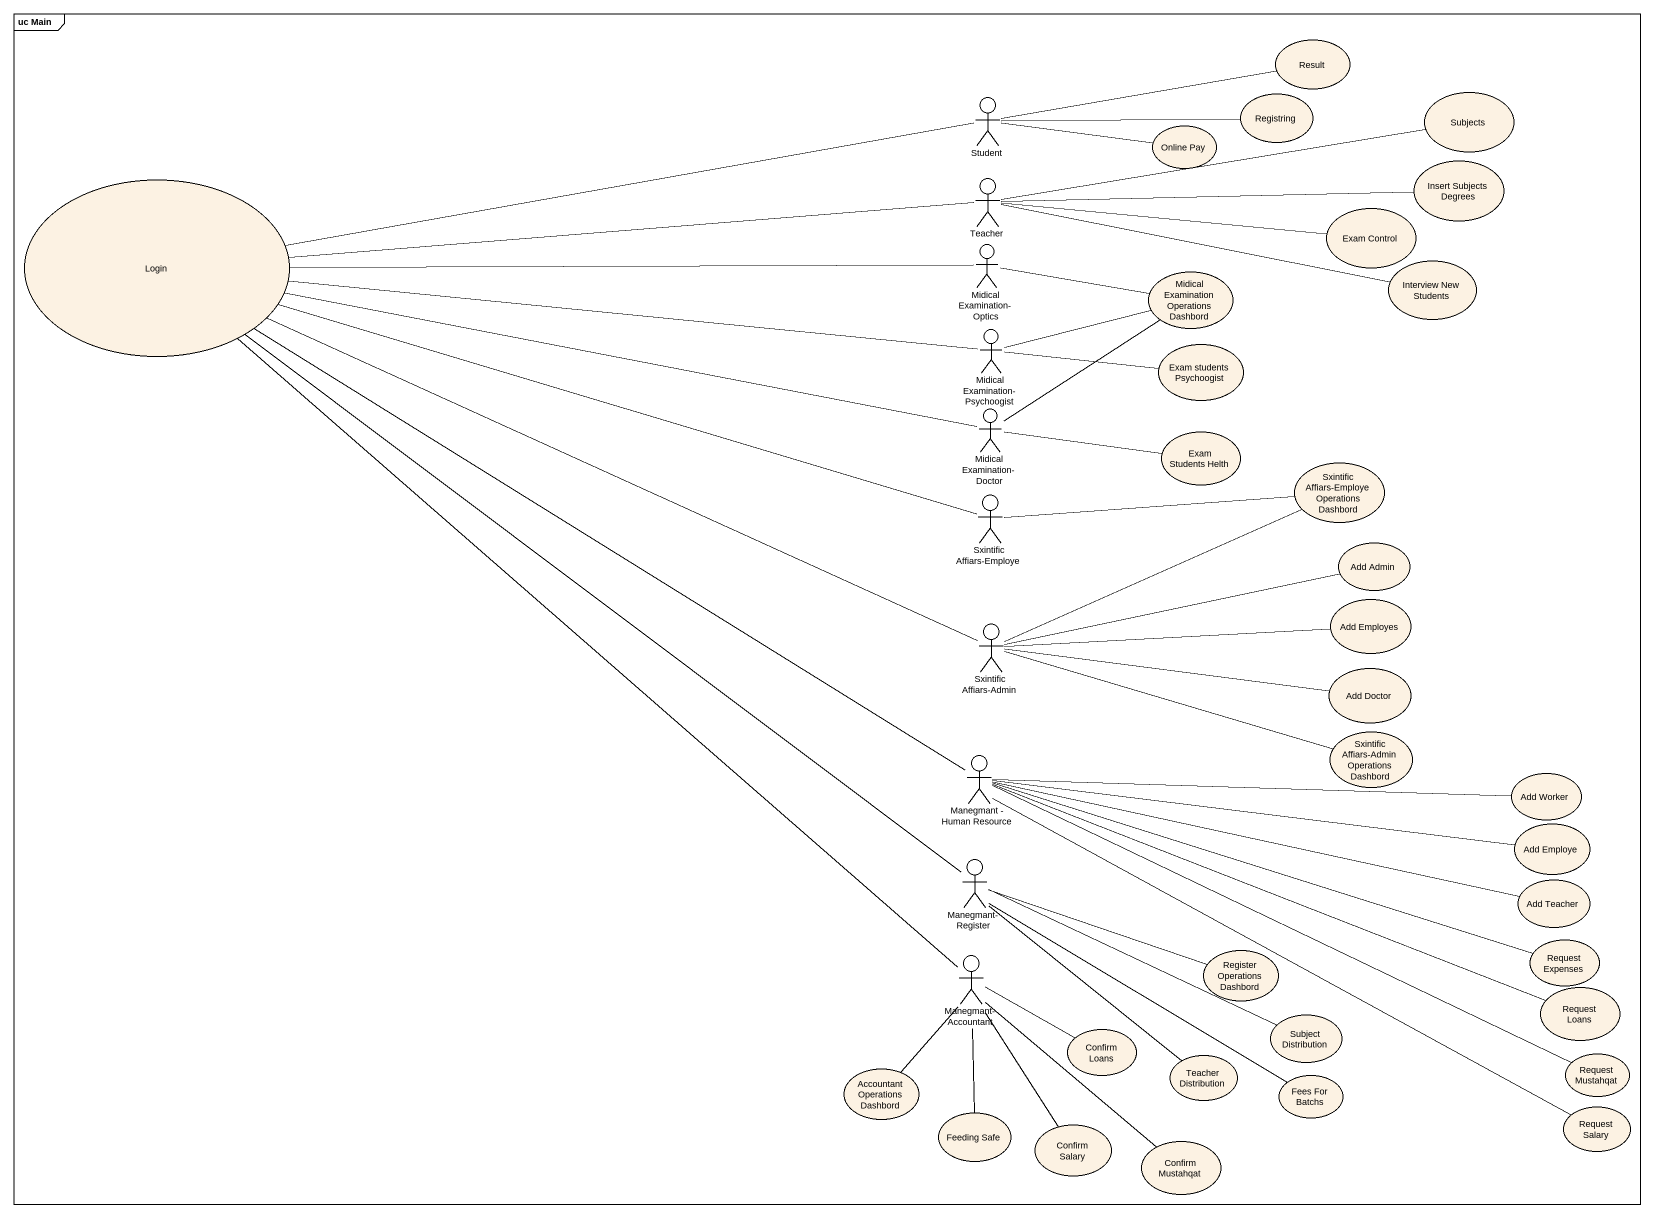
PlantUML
@startuml
mainframe uc Main
usecase Result
actor Student
usecase Registring
usecase Subjects
usecase "Online Pay" as Online_Pay
usecase Login
actor Teacher
usecase "Insert Subjects Degrees" as Insert_Subjects_Degrees
usecase "Exam Control" as Exam_Control
actor "Midical Examination-Optics" as Midical_Examination_Optics
usecase "Midical Examination Operations Dashbord" as Midical_Examination
usecase "Interview New Students" as Interview_New_Students
actor "Midical Examination-Psychoogist" as Midical_Examination_2
usecase "Exam students Psychoogist" as Exam_students_Psychoogist
actor "Midical Examination-Doctor" as Midical_Examination_Doctor
usecase "Exam Students Helth" as Exam_Students_Helth
usecase "Sxintific Affiars-Employe Operations Dashbord" as Sxintific_Affiars_Employe
actor "Sxintific Affiars-Employe" as Sxintific_Affiars_Employe_2
usecase "Add Admin" as Add_Admin
usecase "Add Employes" as Add_Employes
actor "Sxintific Affiars-Admin" as Sxintific_Affiars_Admin
usecase "Add Doctor" as Add_Doctor
usecase "Sxintific Affiars-Admin Operations Dashbord" as Sxintific_Affiars_Admin_2
actor "Manegmant - Human Resource" as Manegmant_Human_Resource
usecase "Add Worker" as Add_Worker
usecase "Add Employe" as Add_Employe
actor "Manegmant-Register" as Manegmant_Register
usecase "Add Teacher" as Add_Teacher
actor "Manegmant-Accountant" as Manegmant_Accountant
usecase "Register Operations Dashbord" as Register_Operations_Dashbord
usecase "Request Expenses" as Request_Expenses
usecase "Request Loans" as Request_Loans
usecase "Confirm Loans" as Confirm_Loans
usecase "Subject Distribution" as Subject_Distribution
usecase "Accountant Operations Dashbord" as Accountant_Operations
usecase "Teacher Distribution" as Teacher_Distribution
usecase "Fees For Batchs" as Fees_For_Batchs
usecase "Request Mustahqat" as Request_Mustahqat
usecase "Feeding Safe" as Feeding_Safe
usecase "Confirm Salary" as Confirm_Salary
usecase "Request Salary" as Request_Salary
usecase "Confirm Mustahqat" as Confirm_Mustahqat
Student -right- Result
Student -right- Registring
Student -right- Online_Pay
Student -left- Login
Teacher -right- Subjects
Teacher -left- Login
Teacher -right- Insert_Subjects_Degrees
Teacher -right- Exam_Control
Teacher -right- Interview_New_Students
Midical_Examination_Optics -left- Login
Midical_Examination_Optics -right- Midical_Examination
Midical_Examination_2 -left- Login
Midical_Examination_2 -right- Midical_Examination
Midical_Examination_2 -right- Exam_students_Psychoogist
Midical_Examination_Doctor -left- Login
Midical_Examination_Doctor -up- Midical_Examination
Midical_Examination_Doctor -right- Exam_Students_Helth
Sxintific_Affiars_Employe_2 -left- Login
Sxintific_Affiars_Employe_2 -right- Sxintific_Affiars_Employe
Sxintific_Affiars_Admin -left- Login
Sxintific_Affiars_Admin -right- Sxintific_Affiars_Employe
Sxintific_Affiars_Admin -right- Add_Admin
Sxintific_Affiars_Admin -right- Add_Employes
Sxintific_Affiars_Admin -right- Add_Doctor
Sxintific_Affiars_Admin -right- Sxintific_Affiars_Admin_2
Manegmant_Human_Resource -up- Login
Manegmant_Human_Resource -right- Add_Worker
Manegmant_Human_Resource -right- Add_Employe
Manegmant_Human_Resource -right- Add_Teacher
Manegmant_Human_Resource -right- Request_Expenses
Manegmant_Human_Resource -right- Request_Loans
Manegmant_Human_Resource -right- Request_Mustahqat
Manegmant_Human_Resource -right- Request_Salary
Manegmant_Register -up- Login
Manegmant_Register -right- Register_Operations_Dashbord
Manegmant_Register -right- Subject_Distribution
Manegmant_Register -- Teacher_Distribution
Manegmant_Register -right- Fees_For_Batchs
Manegmant_Accountant -up- Login
Manegmant_Accountant -right- Confirm_Loans
Manegmant_Accountant -- Accountant_Operations
Manegmant_Accountant -- Feeding_Safe
Manegmant_Accountant -- Confirm_Salary
Manegmant_Accountant -- Confirm_Mustahqat
@enduml
